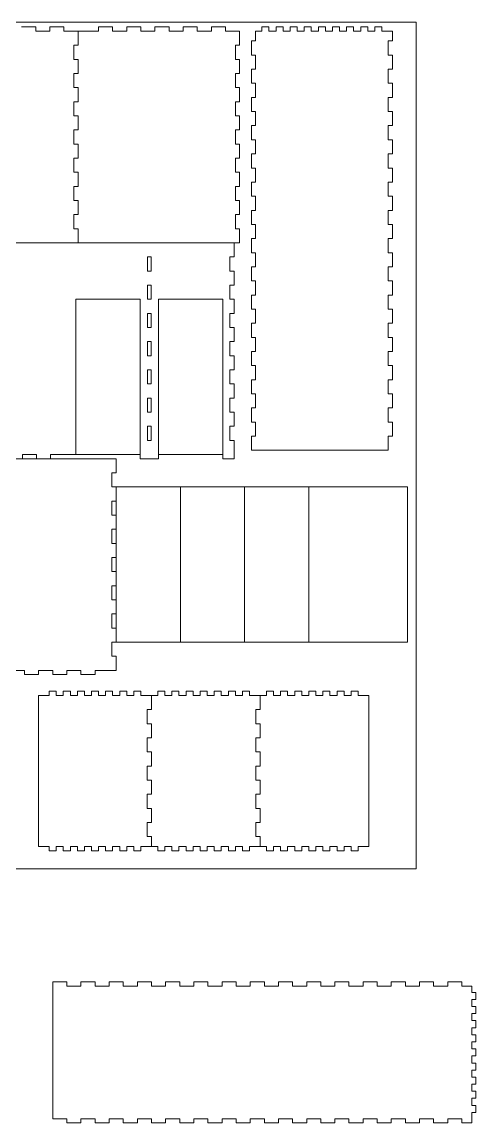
# Model space of a CAD drawing. Header units: millimetres. Extents: x -17105 to -8097, y 7860 to 10394.
# Drawn here: x -16485 to -16163, y 7860 to 8640 of the extents above; entities that cross this region are included whole.
import ezdxf

# ---------------------------------------------------------------- set-up
doc = ezdxf.new("R2010")
doc.units = ezdxf.units.MM
doc.layers.add('A-DETL-THIN', color=151, linetype='Continuous', lineweight=9)

msp = doc.modelspace()

# ---------------------------------------------------------------- linework, layer by layer
at = {"layer": 'A-DETL-THIN'}
for p, q in [((-17105.38, 8639.97), (-16205.38, 8639.97)), ((-16474.99, 8636.53), (-16484.99, 8636.53)), ((-16474.99, 8633.53), (-16474.99, 8636.53)), ((-16464.99, 8633.53), (-16464.99, 8636.53)), ((-16454.99, 8636.53), (-16464.99, 8636.53)), ((-16454.99, 8633.53), (-16454.99, 8636.53)), ((-16430.49, 8633.53), (-16430.49, 8636.53)), ((-16420.49, 8636.53), (-16430.49, 8636.53)), ((-16420.49, 8633.53), (-16420.49, 8636.53)), ((-16410.49, 8633.53), (-16410.49, 8636.53)), ((-16400.49, 8636.53), (-16410.49, 8636.53)), ((-16400.49, 8633.53), (-16400.49, 8636.53)), ((-16390.49, 8633.53), (-16390.49, 8636.53)), ((-16380.49, 8636.53), (-16390.49, 8636.53)), ((-16380.49, 8633.53), (-16380.49, 8636.53)), ((-16370.49, 8633.53), (-16370.49, 8636.53)), ((-16360.49, 8636.53), (-16370.49, 8636.53)), ((-16360.49, 8633.53), (-16360.49, 8636.53)), ((-16350.49, 8633.53), (-16350.49, 8636.53)), ((-16340.49, 8636.53), (-16350.49, 8636.53)), ((-16340.49, 8633.53), (-16340.49, 8636.53)), ((-16314.7, 8633.53), (-16314.7, 8636.53)), ((-16314.7, 8636.53), (-16309.7, 8636.53)), ((-16309.7, 8636.53), (-16309.7, 8633.53)), ((-16304.7, 8633.53), (-16304.7, 8636.53)), ((-16304.7, 8636.53), (-16299.7, 8636.53)), ((-16299.7, 8636.53), (-16299.7, 8633.53)), ((-16294.7, 8633.53), (-16294.7, 8636.53)), ((-16294.7, 8636.53), (-16289.7, 8636.53)), ((-16289.7, 8636.53), (-16289.7, 8633.53)), ((-16284.7, 8633.53), (-16284.7, 8636.53)), ((-16284.7, 8636.53), (-16279.7, 8636.53)), ((-16279.7, 8636.53), (-16279.7, 8633.53)), ((-16274.7, 8633.53), (-16274.7, 8636.53)), ((-16274.7, 8636.53), (-16269.7, 8636.53)), ((-16269.7, 8636.53), (-16269.7, 8633.53)), ((-16264.7, 8633.53), (-16264.7, 8636.53)), ((-16264.7, 8636.53), (-16259.7, 8636.53)), ((-16259.7, 8636.53), (-16259.7, 8633.53)), ((-16254.7, 8633.53), (-16254.7, 8636.53)), ((-16254.7, 8636.53), (-16249.7, 8636.53)), ((-16249.7, 8636.53), (-16249.7, 8633.53)), ((-16244.7, 8633.53), (-16244.7, 8636.53)), ((-16244.7, 8636.53), (-16239.7, 8636.53)), ((-16239.7, 8636.53), (-16239.7, 8633.53)), ((-16234.7, 8633.53), (-16234.7, 8636.53)), ((-16234.7, 8636.53), (-16229.7, 8636.53)), ((-16229.7, 8636.53), (-16229.7, 8633.53)), ((-16205.38, 8639.97), (-16205.38, 8039.97)), ((-16474.99, 8633.53), (-16464.99, 8633.53)), ((-16444.99, 8633.53), (-16454.99, 8633.53)), ((-16454.99, 8633.53), (-16444.99, 8633.53)), ((-16444.99, 8633.53), (-16444.99, 8623.53)), ((-16444.99, 8633.53), (-16444.99, 8623.53)), ((-16444.99, 8633.53), (-16430.49, 8633.53)), ((-16420.49, 8633.53), (-16410.49, 8633.53)), ((-16400.49, 8633.53), (-16390.49, 8633.53)), ((-16380.49, 8633.53), (-16370.49, 8633.53)), ((-16360.49, 8633.53), (-16350.49, 8633.53)), ((-16330.49, 8633.53), (-16340.49, 8633.53)), ((-16340.49, 8633.53), (-16330.49, 8633.53)), ((-16330.49, 8633.53), (-16330.49, 8623.53)), ((-16319.2, 8633.53), (-16319.2, 8626.53)), ((-16314.7, 8633.53), (-16319.2, 8633.53)), ((-16309.7, 8633.53), (-16304.7, 8633.53)), ((-16299.7, 8633.53), (-16294.7, 8633.53)), ((-16289.7, 8633.53), (-16284.7, 8633.53)), ((-16279.7, 8633.53), (-16274.7, 8633.53)), ((-16269.7, 8633.53), (-16264.7, 8633.53)), ((-16259.7, 8633.53), (-16254.7, 8633.53)), ((-16249.7, 8633.53), (-16244.7, 8633.53)), ((-16239.7, 8633.53), (-16234.7, 8633.53)), ((-16229.7, 8633.53), (-16222.2, 8633.53)), ((-16222.2, 8633.53), (-16222.2, 8626.53)), ((-16444.99, 8623.53), (-16447.99, 8623.53)), ((-16444.99, 8623.53), (-16447.99, 8623.53)), ((-16447.99, 8613.53), (-16447.99, 8623.53)), ((-16447.99, 8613.53), (-16447.99, 8623.53)), ((-16330.49, 8623.53), (-16333.49, 8623.53)), ((-16333.49, 8613.53), (-16333.49, 8623.53)), ((-16322.2, 8626.53), (-16319.2, 8626.53)), ((-16322.2, 8616.53), (-16322.2, 8626.53)), ((-16225.2, 8626.53), (-16222.2, 8626.53)), ((-16225.2, 8616.53), (-16225.2, 8626.53)), ((-16444.99, 8613.53), (-16447.99, 8613.53)), ((-16444.99, 8613.53), (-16447.99, 8613.53)), ((-16444.99, 8613.53), (-16444.99, 8603.53)), ((-16444.99, 8613.53), (-16444.99, 8603.53)), ((-16330.49, 8613.53), (-16333.49, 8613.53)), ((-16330.49, 8613.53), (-16330.49, 8603.53)), ((-16322.2, 8616.53), (-16319.2, 8616.53)), ((-16319.2, 8616.53), (-16319.2, 8606.53)), ((-16225.2, 8616.53), (-16222.2, 8616.53)), ((-16222.2, 8616.53), (-16222.2, 8606.53)), ((-16322.2, 8606.53), (-16319.2, 8606.53)), ((-16322.2, 8596.53), (-16322.2, 8606.53)), ((-16225.2, 8606.53), (-16222.2, 8606.53)), ((-16225.2, 8596.53), (-16225.2, 8606.53)), ((-16444.99, 8603.53), (-16447.99, 8603.53)), ((-16444.99, 8603.53), (-16447.99, 8603.53)), ((-16447.99, 8593.53), (-16447.99, 8603.53)), ((-16447.99, 8593.53), (-16447.99, 8603.53)), ((-16330.49, 8603.53), (-16333.49, 8603.53)), ((-16333.49, 8593.53), (-16333.49, 8603.53)), ((-16444.99, 8593.53), (-16447.99, 8593.53)), ((-16444.99, 8593.53), (-16447.99, 8593.53)), ((-16444.99, 8593.53), (-16444.99, 8583.53)), ((-16444.99, 8593.53), (-16444.99, 8583.53)), ((-16330.49, 8593.53), (-16333.49, 8593.53)), ((-16330.49, 8593.53), (-16330.49, 8583.53)), ((-16322.2, 8596.53), (-16319.2, 8596.53)), ((-16319.2, 8596.53), (-16319.2, 8586.53)), ((-16225.2, 8596.53), (-16222.2, 8596.53)), ((-16222.2, 8596.53), (-16222.2, 8586.53)), ((-16444.99, 8583.53), (-16447.99, 8583.53)), ((-16444.99, 8583.53), (-16447.99, 8583.53)), ((-16447.99, 8573.53), (-16447.99, 8583.53)), ((-16447.99, 8573.53), (-16447.99, 8583.53)), ((-16330.49, 8583.53), (-16333.49, 8583.53)), ((-16333.49, 8573.53), (-16333.49, 8583.53)), ((-16322.2, 8586.53), (-16319.2, 8586.53)), ((-16322.2, 8576.53), (-16322.2, 8586.53)), ((-16225.2, 8586.53), (-16222.2, 8586.53)), ((-16225.2, 8576.53), (-16225.2, 8586.53)), ((-16444.99, 8573.53), (-16447.99, 8573.53)), ((-16444.99, 8573.53), (-16447.99, 8573.53)), ((-16444.99, 8573.53), (-16444.99, 8563.53)), ((-16444.99, 8573.53), (-16444.99, 8563.53)), ((-16330.49, 8573.53), (-16333.49, 8573.53)), ((-16330.49, 8573.53), (-16330.49, 8563.53)), ((-16322.2, 8576.53), (-16319.2, 8576.53)), ((-16319.2, 8576.53), (-16319.2, 8566.53)), ((-16225.2, 8576.53), (-16222.2, 8576.53)), ((-16222.2, 8576.53), (-16222.2, 8566.53)), ((-16322.2, 8566.53), (-16319.2, 8566.53)), ((-16322.2, 8556.53), (-16322.2, 8566.53)), ((-16225.2, 8566.53), (-16222.2, 8566.53)), ((-16225.2, 8556.53), (-16225.2, 8566.53)), ((-16444.99, 8563.53), (-16447.99, 8563.53)), ((-16444.99, 8563.53), (-16447.99, 8563.53)), ((-16447.99, 8553.53), (-16447.99, 8563.53)), ((-16447.99, 8553.53), (-16447.99, 8563.53)), ((-16330.49, 8563.53), (-16333.49, 8563.53)), ((-16333.49, 8553.53), (-16333.49, 8563.53)), ((-16444.99, 8553.53), (-16447.99, 8553.53)), ((-16444.99, 8553.53), (-16447.99, 8553.53)), ((-16444.99, 8553.53), (-16444.99, 8543.53)), ((-16444.99, 8553.53), (-16444.99, 8543.53)), ((-16330.49, 8553.53), (-16333.49, 8553.53)), ((-16330.49, 8553.53), (-16330.49, 8543.53)), ((-16322.2, 8556.53), (-16319.2, 8556.53)), ((-16319.2, 8556.53), (-16319.2, 8546.53)), ((-16225.2, 8556.53), (-16222.2, 8556.53)), ((-16222.2, 8556.53), (-16222.2, 8546.53)), ((-16444.99, 8543.53), (-16447.99, 8543.53)), ((-16444.99, 8543.53), (-16447.99, 8543.53)), ((-16447.99, 8533.53), (-16447.99, 8543.53)), ((-16447.99, 8533.53), (-16447.99, 8543.53)), ((-16330.49, 8543.53), (-16333.49, 8543.53)), ((-16333.49, 8533.53), (-16333.49, 8543.53)), ((-16322.2, 8546.53), (-16319.2, 8546.53)), ((-16322.2, 8546.53), (-16322.2, 8536.53)), ((-16225.2, 8546.53), (-16222.2, 8546.53)), ((-16225.2, 8546.53), (-16225.2, 8536.53)), ((-16322.2, 8536.53), (-16319.2, 8536.53)), ((-16319.2, 8536.53), (-16319.2, 8526.53)), ((-16225.2, 8536.53), (-16222.2, 8536.53)), ((-16222.2, 8536.53), (-16222.2, 8526.53)), ((-16444.99, 8533.53), (-16447.99, 8533.53)), ((-16444.99, 8533.53), (-16447.99, 8533.53)), ((-16444.99, 8533.53), (-16444.99, 8523.53)), ((-16444.99, 8533.53), (-16444.99, 8523.53)), ((-16330.49, 8533.53), (-16333.49, 8533.53)), ((-16330.49, 8533.53), (-16330.49, 8523.53)), ((-16322.2, 8526.53), (-16319.2, 8526.53)), ((-16322.2, 8516.53), (-16322.2, 8526.53)), ((-16225.2, 8526.53), (-16222.2, 8526.53)), ((-16225.2, 8516.53), (-16225.2, 8526.53)), ((-16444.99, 8523.53), (-16447.99, 8523.53)), ((-16444.99, 8523.53), (-16447.99, 8523.53)), ((-16447.99, 8513.53), (-16447.99, 8523.53)), ((-16447.99, 8513.53), (-16447.99, 8523.53)), ((-16330.49, 8523.53), (-16333.49, 8523.53)), ((-16333.49, 8513.53), (-16333.49, 8523.53)), ((-16444.99, 8513.53), (-16447.99, 8513.53)), ((-16444.99, 8513.53), (-16447.99, 8513.53)), ((-16444.99, 8513.53), (-16444.99, 8503.53)), ((-16444.99, 8513.53), (-16444.99, 8503.53)), ((-16330.49, 8513.53), (-16333.49, 8513.53)), ((-16330.49, 8513.53), (-16330.49, 8503.53)), ((-16322.2, 8516.53), (-16319.2, 8516.53)), ((-16319.2, 8516.53), (-16319.2, 8506.53)), ((-16225.2, 8516.53), (-16222.2, 8516.53)), ((-16222.2, 8516.53), (-16222.2, 8506.53)), ((-16444.99, 8503.53), (-16447.99, 8503.53)), ((-16444.99, 8503.53), (-16447.99, 8503.53)), ((-16447.99, 8493.53), (-16447.99, 8503.53)), ((-16447.99, 8493.53), (-16447.99, 8503.53)), ((-16330.49, 8503.53), (-16333.49, 8503.53)), ((-16333.49, 8493.53), (-16333.49, 8503.53)), ((-16322.2, 8506.53), (-16319.2, 8506.53)), ((-16322.2, 8496.53), (-16322.2, 8506.53)), ((-16225.2, 8506.53), (-16222.2, 8506.53)), ((-16225.2, 8496.53), (-16225.2, 8506.53)), ((-16322.2, 8496.53), (-16319.2, 8496.53)), ((-16319.2, 8496.53), (-16319.2, 8486.53)), ((-16225.2, 8496.53), (-16222.2, 8496.53)), ((-16222.2, 8496.53), (-16222.2, 8486.53)), ((-16444.99, 8493.53), (-16447.99, 8493.53)), ((-16444.99, 8493.53), (-16447.99, 8493.53)), ((-16444.99, 8483.53), (-16444.99, 8493.53)), ((-16444.99, 8483.53), (-16444.99, 8493.53)), ((-16444.99, 8493.53), (-16444.99, 8483.53)), ((-16444.99, 8493.53), (-16444.99, 8483.53)), ((-16330.49, 8493.53), (-16333.49, 8493.53)), ((-16330.49, 8483.53), (-16330.49, 8493.53)), ((-16330.49, 8493.53), (-16330.49, 8483.53)), ((-16624.99, 8483.53), (-16444.99, 8483.53)), ((-16334.49, 8483.53), (-16584.49, 8483.53)), ((-16444.99, 8483.53), (-16330.49, 8483.53)), ((-16334.49, 8483.53), (-16334.49, 8473.53)), ((-16334.49, 8473.53), (-16334.49, 8483.53)), ((-16322.2, 8486.53), (-16319.2, 8486.53)), ((-16322.2, 8476.53), (-16322.2, 8486.53)), ((-16225.2, 8486.53), (-16222.2, 8486.53)), ((-16225.2, 8476.53), (-16225.2, 8486.53)), ((-16395.89, 8473.53), (-16393.09, 8473.53)), ((-16395.89, 8473.53), (-16395.89, 8463.53)), ((-16393.09, 8473.53), (-16393.09, 8463.53)), ((-16334.49, 8473.53), (-16337.49, 8473.53)), ((-16337.49, 8473.53), (-16337.49, 8463.53)), ((-16322.2, 8476.53), (-16319.2, 8476.53)), ((-16319.2, 8476.53), (-16319.2, 8466.53)), ((-16225.2, 8476.53), (-16222.2, 8476.53)), ((-16222.2, 8476.53), (-16222.2, 8466.53)), ((-16322.2, 8466.53), (-16319.2, 8466.53)), ((-16322.2, 8466.53), (-16322.2, 8456.53)), ((-16225.2, 8466.53), (-16222.2, 8466.53)), ((-16225.2, 8466.53), (-16225.2, 8456.53)), ((-16395.89, 8463.53), (-16393.09, 8463.53)), ((-16334.49, 8463.53), (-16337.49, 8463.53)), ((-16334.49, 8453.53), (-16334.49, 8463.53)), ((-16322.2, 8456.53), (-16319.2, 8456.53)), ((-16319.2, 8456.53), (-16319.2, 8446.53)), ((-16225.2, 8456.53), (-16222.2, 8456.53)), ((-16222.2, 8456.53), (-16222.2, 8446.53)), ((-16395.89, 8453.53), (-16393.09, 8453.53)), ((-16395.89, 8453.53), (-16395.89, 8443.53)), ((-16393.09, 8453.53), (-16393.09, 8443.53)), ((-16334.49, 8453.53), (-16337.49, 8453.53)), ((-16337.49, 8453.53), (-16337.49, 8443.53)), ((-16446.49, 8443.53), (-16446.49, 8333.53)), ((-16446.49, 8443.53), (-16400.99, 8443.53)), ((-16400.99, 8443.53), (-16400.99, 8330.53)), ((-16395.89, 8443.53), (-16393.09, 8443.53)), ((-16387.99, 8443.53), (-16387.99, 8330.53)), ((-16342.49, 8443.53), (-16387.99, 8443.53)), ((-16342.49, 8443.53), (-16342.49, 8330.53)), ((-16334.49, 8443.53), (-16337.49, 8443.53)), ((-16334.49, 8433.53), (-16334.49, 8443.53)), ((-16322.2, 8446.53), (-16319.2, 8446.53)), ((-16322.2, 8436.53), (-16322.2, 8446.53)), ((-16225.2, 8446.53), (-16222.2, 8446.53)), ((-16225.2, 8436.53), (-16225.2, 8446.53)), ((-16395.89, 8433.53), (-16393.09, 8433.53)), ((-16395.89, 8433.53), (-16395.89, 8423.53)), ((-16393.09, 8433.53), (-16393.09, 8423.53)), ((-16334.49, 8433.53), (-16337.49, 8433.53)), ((-16337.49, 8433.53), (-16337.49, 8423.53)), ((-16322.2, 8436.53), (-16319.2, 8436.53)), ((-16319.2, 8436.53), (-16319.2, 8426.53)), ((-16225.2, 8436.53), (-16222.2, 8436.53)), ((-16222.2, 8436.53), (-16222.2, 8426.53)), ((-16322.2, 8426.53), (-16319.2, 8426.53)), ((-16322.2, 8416.53), (-16322.2, 8426.53)), ((-16225.2, 8426.53), (-16222.2, 8426.53)), ((-16225.2, 8416.53), (-16225.2, 8426.53)), ((-16395.89, 8423.53), (-16393.09, 8423.53)), ((-16334.49, 8423.53), (-16337.49, 8423.53)), ((-16334.49, 8413.53), (-16334.49, 8423.53)), ((-16395.89, 8413.53), (-16393.09, 8413.53)), ((-16395.89, 8413.53), (-16395.89, 8403.53)), ((-16393.09, 8413.53), (-16393.09, 8403.53)), ((-16334.49, 8413.53), (-16337.49, 8413.53)), ((-16337.49, 8413.53), (-16337.49, 8403.53)), ((-16322.2, 8416.53), (-16319.2, 8416.53)), ((-16319.2, 8416.53), (-16319.2, 8406.53)), ((-16225.2, 8416.53), (-16222.2, 8416.53)), ((-16222.2, 8416.53), (-16222.2, 8406.53)), ((-16395.89, 8403.53), (-16393.09, 8403.53)), ((-16334.49, 8403.53), (-16337.49, 8403.53)), ((-16334.49, 8393.53), (-16334.49, 8403.53)), ((-16322.2, 8406.53), (-16319.2, 8406.53)), ((-16322.2, 8396.53), (-16322.2, 8406.53)), ((-16225.2, 8406.53), (-16222.2, 8406.53)), ((-16225.2, 8396.53), (-16225.2, 8406.53)), ((-16322.2, 8396.53), (-16319.2, 8396.53)), ((-16319.2, 8396.53), (-16319.2, 8386.53)), ((-16225.2, 8396.53), (-16222.2, 8396.53)), ((-16222.2, 8396.53), (-16222.2, 8386.53)), ((-16395.89, 8393.53), (-16393.09, 8393.53)), ((-16395.89, 8393.53), (-16395.89, 8383.53)), ((-16393.09, 8393.53), (-16393.09, 8383.53)), ((-16334.49, 8393.53), (-16337.49, 8393.53)), ((-16337.49, 8393.53), (-16337.49, 8383.53)), ((-16322.2, 8386.53), (-16319.2, 8386.53)), ((-16322.2, 8386.53), (-16322.2, 8376.53)), ((-16225.2, 8386.53), (-16222.2, 8386.53)), ((-16225.2, 8386.53), (-16225.2, 8376.53)), ((-16395.89, 8383.53), (-16393.09, 8383.53)), ((-16334.49, 8383.53), (-16337.49, 8383.53)), ((-16334.49, 8373.53), (-16334.49, 8383.53)), ((-16395.89, 8373.53), (-16393.09, 8373.53)), ((-16395.89, 8373.53), (-16395.89, 8363.53)), ((-16393.09, 8373.53), (-16393.09, 8363.53)), ((-16334.49, 8373.53), (-16337.49, 8373.53)), ((-16337.49, 8373.53), (-16337.49, 8363.53)), ((-16322.2, 8376.53), (-16319.2, 8376.53)), ((-16319.2, 8376.53), (-16319.2, 8366.53)), ((-16225.2, 8376.53), (-16222.2, 8376.53)), ((-16222.2, 8376.53), (-16222.2, 8366.53)), ((-16395.89, 8363.53), (-16393.09, 8363.53)), ((-16334.49, 8363.53), (-16337.49, 8363.53)), ((-16334.49, 8353.53), (-16334.49, 8363.53)), ((-16322.2, 8366.53), (-16319.2, 8366.53)), ((-16322.2, 8356.53), (-16322.2, 8366.53)), ((-16225.2, 8366.53), (-16222.2, 8366.53)), ((-16225.2, 8356.53), (-16225.2, 8366.53)), ((-16322.2, 8356.53), (-16319.2, 8356.53)), ((-16319.2, 8356.53), (-16319.2, 8346.53)), ((-16225.2, 8356.53), (-16222.2, 8356.53)), ((-16222.2, 8356.53), (-16222.2, 8346.53)), ((-16395.89, 8353.53), (-16393.09, 8353.53)), ((-16395.89, 8353.53), (-16395.89, 8343.53)), ((-16393.09, 8353.53), (-16393.09, 8343.53)), ((-16334.49, 8353.53), (-16337.49, 8353.53)), ((-16337.49, 8353.53), (-16337.49, 8343.53)), ((-16395.89, 8343.53), (-16393.09, 8343.53)), ((-16334.49, 8343.53), (-16337.49, 8343.53)), ((-16334.49, 8330.53), (-16334.49, 8343.53)), ((-16322.2, 8346.53), (-16319.2, 8346.53)), ((-16322.2, 8336.53), (-16322.2, 8346.53)), ((-16225.2, 8346.53), (-16222.2, 8346.53)), ((-16225.2, 8336.53), (-16225.2, 8346.53)), ((-16484.49, 8333.53), (-16484.49, 8330.53)), ((-16474.49, 8333.53), (-16484.49, 8333.53)), ((-16474.49, 8333.53), (-16474.49, 8330.53)), ((-16464.49, 8333.53), (-16464.49, 8330.53)), ((-16464.49, 8333.53), (-16446.49, 8333.53)), ((-16446.49, 8333.53), (-16400.99, 8333.53)), ((-16387.99, 8333.53), (-16342.49, 8333.53)), ((-16322.2, 8336.53), (-16225.2, 8336.53)), ((-16417.99, 8330.53), (-16679.49, 8330.53)), ((-16494.49, 8330.53), (-16484.49, 8330.53)), ((-16474.49, 8330.53), (-16464.49, 8330.53)), ((-16417.99, 8330.53), (-16417.99, 8320.53)), ((-16417.99, 8320.53), (-16417.99, 8330.53)), ((-16387.99, 8330.53), (-16400.99, 8330.53)), ((-16342.49, 8330.53), (-16334.49, 8330.53)), ((-16417.99, 8320.53), (-16420.99, 8320.53)), ((-16420.99, 8320.53), (-16420.99, 8310.53)), ((-16417.99, 8310.53), (-16420.99, 8310.53)), ((-16417.99, 8310.53), (-16417.99, 8200.53)), ((-16417.99, 8310.53), (-16372.49, 8310.53)), ((-16417.99, 8300.53), (-16417.99, 8310.53)), ((-16372.49, 8310.53), (-16372.49, 8200.53)), ((-16372.49, 8310.53), (-16372.49, 8200.53)), ((-16372.49, 8310.53), (-16326.99, 8310.53)), ((-16326.99, 8310.53), (-16326.99, 8200.53)), ((-16326.99, 8310.53), (-16326.99, 8200.53)), ((-16326.99, 8310.53), (-16281.49, 8310.53)), ((-16281.49, 8310.53), (-16281.49, 8200.53)), ((-16281.49, 8310.53), (-16211.49, 8310.53)), ((-16281.49, 8310.53), (-16281.49, 8200.53)), ((-16211.49, 8310.53), (-16211.49, 8200.53)), ((-16417.99, 8300.53), (-16420.99, 8300.53)), ((-16420.99, 8300.53), (-16420.99, 8290.53)), ((-16417.99, 8290.53), (-16420.99, 8290.53)), ((-16417.99, 8280.53), (-16417.99, 8290.53)), ((-16417.99, 8280.53), (-16420.99, 8280.53)), ((-16420.99, 8280.53), (-16420.99, 8270.53)), ((-16417.99, 8270.53), (-16420.99, 8270.53)), ((-16417.99, 8260.53), (-16417.99, 8270.53)), ((-16417.99, 8260.53), (-16420.99, 8260.53)), ((-16420.99, 8260.53), (-16420.99, 8250.53)), ((-16417.99, 8250.53), (-16420.99, 8250.53)), ((-16417.99, 8240.53), (-16417.99, 8250.53)), ((-16417.99, 8240.53), (-16420.99, 8240.53)), ((-16420.99, 8240.53), (-16420.99, 8230.53)), ((-16417.99, 8230.53), (-16420.99, 8230.53)), ((-16417.99, 8220.53), (-16417.99, 8230.53)), ((-16417.99, 8220.53), (-16420.99, 8220.53)), ((-16420.99, 8220.53), (-16420.99, 8210.53)), ((-16417.99, 8210.53), (-16420.99, 8210.53)), ((-16417.99, 8200.53), (-16417.99, 8210.53)), ((-16417.99, 8200.53), (-16420.99, 8200.53)), ((-16420.99, 8200.53), (-16420.99, 8190.53)), ((-16417.99, 8200.53), (-16372.49, 8200.53)), ((-16372.49, 8200.53), (-16326.99, 8200.53)), ((-16326.99, 8200.53), (-16281.49, 8200.53)), ((-16281.49, 8200.53), (-16211.49, 8200.53)), ((-16417.99, 8190.53), (-16420.99, 8190.53)), ((-16417.99, 8180.53), (-16417.99, 8190.53)), ((-16492.99, 8180.53), (-16482.99, 8180.53)), ((-16482.99, 8180.53), (-16482.99, 8177.53)), ((-16472.99, 8177.53), (-16482.99, 8177.53)), ((-16472.99, 8180.53), (-16472.99, 8177.53)), ((-16472.99, 8180.53), (-16462.99, 8180.53)), ((-16462.99, 8180.53), (-16462.99, 8177.53)), ((-16452.99, 8177.53), (-16462.99, 8177.53)), ((-16452.99, 8180.53), (-16452.99, 8177.53)), ((-16452.99, 8180.53), (-16442.99, 8180.53)), ((-16442.99, 8180.53), (-16442.99, 8177.53)), ((-16432.99, 8177.53), (-16442.99, 8177.53)), ((-16432.99, 8180.53), (-16432.99, 8177.53)), ((-16432.99, 8180.53), (-16417.99, 8180.53)), ((-16472.99, 8055.8), (-16472.99, 8162.8)), ((-16465.49, 8162.8), (-16472.99, 8162.8)), ((-16465.49, 8162.8), (-16465.49, 8165.8)), ((-16465.49, 8165.8), (-16460.49, 8165.8)), ((-16460.49, 8165.8), (-16460.49, 8162.8)), ((-16460.49, 8162.8), (-16455.49, 8162.8)), ((-16455.49, 8162.8), (-16455.49, 8165.8)), ((-16455.49, 8165.8), (-16450.49, 8165.8)), ((-16450.49, 8165.8), (-16450.49, 8162.8)), ((-16450.49, 8162.8), (-16445.49, 8162.8)), ((-16445.49, 8162.8), (-16445.49, 8165.8)), ((-16445.49, 8165.8), (-16440.49, 8165.8)), ((-16440.49, 8165.8), (-16440.49, 8162.8)), ((-16440.49, 8162.8), (-16435.49, 8162.8)), ((-16435.49, 8162.8), (-16435.49, 8165.8)), ((-16435.49, 8165.8), (-16430.49, 8165.8)), ((-16430.49, 8165.8), (-16430.49, 8162.8)), ((-16430.49, 8162.8), (-16425.49, 8162.8)), ((-16425.49, 8162.8), (-16425.49, 8165.8)), ((-16425.49, 8165.8), (-16420.49, 8165.8)), ((-16420.49, 8165.8), (-16420.49, 8162.8)), ((-16420.49, 8162.8), (-16415.49, 8162.8)), ((-16415.49, 8162.8), (-16415.49, 8165.8)), ((-16415.49, 8165.8), (-16410.49, 8165.8)), ((-16410.49, 8165.8), (-16410.49, 8162.8)), ((-16410.49, 8162.8), (-16405.49, 8162.8)), ((-16405.49, 8162.8), (-16405.49, 8165.8)), ((-16405.49, 8165.8), (-16400.49, 8165.8)), ((-16400.49, 8165.8), (-16400.49, 8162.8)), ((-16400.49, 8162.8), (-16392.99, 8162.8)), ((-16392.99, 8162.8), (-16392.99, 8152.8)), ((-16392.99, 8162.8), (-16392.99, 8152.8)), ((-16388.49, 8162.8), (-16392.99, 8162.8)), ((-16388.49, 8162.8), (-16388.49, 8165.8)), ((-16388.49, 8165.8), (-16383.49, 8165.8)), ((-16383.49, 8165.8), (-16383.49, 8162.8)), ((-16383.49, 8162.8), (-16378.49, 8162.8)), ((-16378.49, 8162.8), (-16378.49, 8165.8)), ((-16378.49, 8165.8), (-16373.49, 8165.8)), ((-16373.49, 8165.8), (-16373.49, 8162.8)), ((-16373.49, 8162.8), (-16368.49, 8162.8)), ((-16368.49, 8162.8), (-16368.49, 8165.8)), ((-16368.49, 8165.8), (-16363.49, 8165.8)), ((-16363.49, 8165.8), (-16363.49, 8162.8)), ((-16363.49, 8162.8), (-16358.49, 8162.8)), ((-16358.49, 8162.8), (-16358.49, 8165.8)), ((-16358.49, 8165.8), (-16353.49, 8165.8)), ((-16353.49, 8165.8), (-16353.49, 8162.8)), ((-16353.49, 8162.8), (-16348.49, 8162.8)), ((-16348.49, 8162.8), (-16348.49, 8165.8)), ((-16348.49, 8165.8), (-16343.49, 8165.8)), ((-16343.49, 8165.8), (-16343.49, 8162.8)), ((-16343.49, 8162.8), (-16338.49, 8162.8)), ((-16338.49, 8162.8), (-16338.49, 8165.8)), ((-16338.49, 8165.8), (-16333.49, 8165.8)), ((-16333.49, 8165.8), (-16333.49, 8162.8)), ((-16333.49, 8162.8), (-16328.49, 8162.8)), ((-16328.49, 8162.8), (-16328.49, 8165.8)), ((-16328.49, 8165.8), (-16323.49, 8165.8)), ((-16323.49, 8165.8), (-16323.49, 8162.8)), ((-16323.49, 8162.8), (-16315.99, 8162.8)), ((-16315.99, 8162.8), (-16315.99, 8152.8)), ((-16315.99, 8162.8), (-16315.99, 8152.8)), ((-16311.49, 8162.8), (-16315.99, 8162.8)), ((-16311.49, 8162.8), (-16311.49, 8165.8)), ((-16311.49, 8165.8), (-16306.49, 8165.8)), ((-16306.49, 8165.8), (-16306.49, 8162.8)), ((-16306.49, 8162.8), (-16301.49, 8162.8)), ((-16301.49, 8162.8), (-16301.49, 8165.8)), ((-16301.49, 8165.8), (-16296.49, 8165.8)), ((-16296.49, 8165.8), (-16296.49, 8162.8)), ((-16296.49, 8162.8), (-16291.49, 8162.8)), ((-16291.49, 8162.8), (-16291.49, 8165.8)), ((-16291.49, 8165.8), (-16286.49, 8165.8)), ((-16286.49, 8165.8), (-16286.49, 8162.8)), ((-16286.49, 8162.8), (-16281.49, 8162.8)), ((-16281.49, 8162.8), (-16281.49, 8165.8)), ((-16281.49, 8165.8), (-16276.49, 8165.8)), ((-16276.49, 8165.8), (-16276.49, 8162.8)), ((-16276.49, 8162.8), (-16271.49, 8162.8)), ((-16271.49, 8162.8), (-16271.49, 8165.8)), ((-16271.49, 8165.8), (-16266.49, 8165.8)), ((-16266.49, 8165.8), (-16266.49, 8162.8)), ((-16266.49, 8162.8), (-16261.49, 8162.8)), ((-16261.49, 8162.8), (-16261.49, 8165.8)), ((-16261.49, 8165.8), (-16256.49, 8165.8)), ((-16256.49, 8165.8), (-16256.49, 8162.8)), ((-16256.49, 8162.8), (-16251.49, 8162.8)), ((-16251.49, 8162.8), (-16251.49, 8165.8)), ((-16251.49, 8165.8), (-16246.49, 8165.8)), ((-16246.49, 8165.8), (-16246.49, 8162.8)), ((-16246.49, 8162.8), (-16238.99, 8162.8)), ((-16238.99, 8162.8), (-16238.99, 8055.8)), ((-16395.99, 8152.8), (-16392.99, 8152.8)), ((-16395.99, 8152.8), (-16392.99, 8152.8)), ((-16395.99, 8142.8), (-16395.99, 8152.8)), ((-16395.99, 8142.8), (-16395.99, 8152.8)), ((-16318.99, 8152.8), (-16315.99, 8152.8)), ((-16318.99, 8152.8), (-16315.99, 8152.8)), ((-16318.99, 8142.8), (-16318.99, 8152.8)), ((-16318.99, 8142.8), (-16318.99, 8152.8)), ((-16395.99, 8142.8), (-16392.99, 8142.8)), ((-16395.99, 8142.8), (-16392.99, 8142.8)), ((-16392.99, 8142.8), (-16392.99, 8132.8)), ((-16392.99, 8142.8), (-16392.99, 8132.8)), ((-16318.99, 8142.8), (-16315.99, 8142.8)), ((-16318.99, 8142.8), (-16315.99, 8142.8)), ((-16315.99, 8142.8), (-16315.99, 8132.8)), ((-16315.99, 8142.8), (-16315.99, 8132.8)), ((-16395.99, 8132.8), (-16392.99, 8132.8)), ((-16395.99, 8132.8), (-16392.99, 8132.8)), ((-16395.99, 8122.8), (-16395.99, 8132.8)), ((-16395.99, 8122.8), (-16395.99, 8132.8)), ((-16318.99, 8132.8), (-16315.99, 8132.8)), ((-16318.99, 8132.8), (-16315.99, 8132.8)), ((-16318.99, 8122.8), (-16318.99, 8132.8)), ((-16318.99, 8122.8), (-16318.99, 8132.8)), ((-16395.99, 8122.8), (-16392.99, 8122.8)), ((-16395.99, 8122.8), (-16392.99, 8122.8)), ((-16392.99, 8122.8), (-16392.99, 8112.8)), ((-16392.99, 8122.8), (-16392.99, 8112.8)), ((-16318.99, 8122.8), (-16315.99, 8122.8)), ((-16318.99, 8122.8), (-16315.99, 8122.8)), ((-16315.99, 8122.8), (-16315.99, 8112.8)), ((-16315.99, 8122.8), (-16315.99, 8112.8)), ((-16395.99, 8112.8), (-16392.99, 8112.8)), ((-16395.99, 8112.8), (-16392.99, 8112.8)), ((-16395.99, 8102.8), (-16395.99, 8112.8)), ((-16395.99, 8102.8), (-16395.99, 8112.8)), ((-16318.99, 8112.8), (-16315.99, 8112.8)), ((-16318.99, 8112.8), (-16315.99, 8112.8)), ((-16318.99, 8102.8), (-16318.99, 8112.8)), ((-16318.99, 8102.8), (-16318.99, 8112.8)), ((-16395.99, 8102.8), (-16392.99, 8102.8)), ((-16395.99, 8102.8), (-16392.99, 8102.8)), ((-16392.99, 8102.8), (-16392.99, 8092.8)), ((-16392.99, 8102.8), (-16392.99, 8092.8)), ((-16318.99, 8102.8), (-16315.99, 8102.8)), ((-16318.99, 8102.8), (-16315.99, 8102.8)), ((-16315.99, 8102.8), (-16315.99, 8092.8)), ((-16315.99, 8102.8), (-16315.99, 8092.8)), ((-16395.99, 8092.8), (-16392.99, 8092.8)), ((-16395.99, 8092.8), (-16392.99, 8092.8)), ((-16395.99, 8082.8), (-16395.99, 8092.8)), ((-16395.99, 8082.8), (-16395.99, 8092.8)), ((-16318.99, 8092.8), (-16315.99, 8092.8)), ((-16318.99, 8092.8), (-16315.99, 8092.8)), ((-16318.99, 8082.8), (-16318.99, 8092.8)), ((-16318.99, 8082.8), (-16318.99, 8092.8)), ((-16395.99, 8082.8), (-16392.99, 8082.8)), ((-16395.99, 8082.8), (-16392.99, 8082.8)), ((-16392.99, 8082.8), (-16392.99, 8072.8)), ((-16392.99, 8082.8), (-16392.99, 8072.8)), ((-16318.99, 8082.8), (-16315.99, 8082.8)), ((-16318.99, 8082.8), (-16315.99, 8082.8)), ((-16315.99, 8082.8), (-16315.99, 8072.8)), ((-16315.99, 8082.8), (-16315.99, 8072.8)), ((-16395.99, 8072.8), (-16392.99, 8072.8)), ((-16395.99, 8072.8), (-16392.99, 8072.8)), ((-16395.99, 8072.8), (-16395.99, 8062.8)), ((-16395.99, 8072.8), (-16395.99, 8062.8)), ((-16318.99, 8072.8), (-16315.99, 8072.8)), ((-16318.99, 8072.8), (-16315.99, 8072.8)), ((-16318.99, 8072.8), (-16318.99, 8062.8)), ((-16318.99, 8072.8), (-16318.99, 8062.8)), ((-16395.99, 8062.8), (-16392.99, 8062.8)), ((-16395.99, 8062.8), (-16392.99, 8062.8)), ((-16392.99, 8062.8), (-16392.99, 8055.8)), ((-16392.99, 8062.8), (-16392.99, 8055.8)), ((-16318.99, 8062.8), (-16315.99, 8062.8)), ((-16318.99, 8062.8), (-16315.99, 8062.8)), ((-16315.99, 8062.8), (-16315.99, 8055.8)), ((-16315.99, 8062.8), (-16315.99, 8055.8)), ((-16465.49, 8055.8), (-16472.99, 8055.8)), ((-16465.49, 8055.8), (-16465.49, 8052.8)), ((-16465.49, 8052.8), (-16460.49, 8052.8)), ((-16460.49, 8052.8), (-16460.49, 8055.8)), ((-16460.49, 8055.8), (-16455.49, 8055.8)), ((-16455.49, 8055.8), (-16455.49, 8052.8)), ((-16455.49, 8052.8), (-16450.49, 8052.8)), ((-16450.49, 8052.8), (-16450.49, 8055.8)), ((-16450.49, 8055.8), (-16445.49, 8055.8)), ((-16445.49, 8055.8), (-16445.49, 8052.8)), ((-16445.49, 8052.8), (-16440.49, 8052.8)), ((-16440.49, 8052.8), (-16440.49, 8055.8)), ((-16440.49, 8055.8), (-16435.49, 8055.8)), ((-16435.49, 8055.8), (-16435.49, 8052.8)), ((-16435.49, 8052.8), (-16430.49, 8052.8)), ((-16430.49, 8052.8), (-16430.49, 8055.8)), ((-16430.49, 8055.8), (-16425.49, 8055.8)), ((-16425.49, 8055.8), (-16425.49, 8052.8)), ((-16425.49, 8052.8), (-16420.49, 8052.8)), ((-16420.49, 8052.8), (-16420.49, 8055.8)), ((-16420.49, 8055.8), (-16415.49, 8055.8)), ((-16415.49, 8055.8), (-16415.49, 8052.8)), ((-16415.49, 8052.8), (-16410.49, 8052.8)), ((-16410.49, 8052.8), (-16410.49, 8055.8)), ((-16410.49, 8055.8), (-16405.49, 8055.8)), ((-16405.49, 8055.8), (-16405.49, 8052.8)), ((-16405.49, 8052.8), (-16400.49, 8052.8)), ((-16400.49, 8052.8), (-16400.49, 8055.8)), ((-16400.49, 8055.8), (-16392.99, 8055.8)), ((-16388.49, 8055.8), (-16392.99, 8055.8)), ((-16388.49, 8055.8), (-16388.49, 8052.8)), ((-16388.49, 8052.8), (-16383.49, 8052.8)), ((-16383.49, 8052.8), (-16383.49, 8055.8)), ((-16383.49, 8055.8), (-16378.49, 8055.8)), ((-16378.49, 8055.8), (-16378.49, 8052.8)), ((-16378.49, 8052.8), (-16373.49, 8052.8)), ((-16373.49, 8052.8), (-16373.49, 8055.8)), ((-16373.49, 8055.8), (-16368.49, 8055.8)), ((-16368.49, 8055.8), (-16368.49, 8052.8)), ((-16368.49, 8052.8), (-16363.49, 8052.8)), ((-16363.49, 8052.8), (-16363.49, 8055.8)), ((-16363.49, 8055.8), (-16358.49, 8055.8)), ((-16358.49, 8055.8), (-16358.49, 8052.8)), ((-16358.49, 8052.8), (-16353.49, 8052.8)), ((-16353.49, 8052.8), (-16353.49, 8055.8)), ((-16353.49, 8055.8), (-16348.49, 8055.8)), ((-16348.49, 8055.8), (-16348.49, 8052.8)), ((-16348.49, 8052.8), (-16343.49, 8052.8)), ((-16343.49, 8052.8), (-16343.49, 8055.8)), ((-16343.49, 8055.8), (-16338.49, 8055.8)), ((-16338.49, 8055.8), (-16338.49, 8052.8)), ((-16338.49, 8052.8), (-16333.49, 8052.8)), ((-16333.49, 8052.8), (-16333.49, 8055.8)), ((-16333.49, 8055.8), (-16328.49, 8055.8)), ((-16328.49, 8055.8), (-16328.49, 8052.8)), ((-16328.49, 8052.8), (-16323.49, 8052.8)), ((-16323.49, 8052.8), (-16323.49, 8055.8)), ((-16323.49, 8055.8), (-16315.99, 8055.8)), ((-16311.49, 8055.8), (-16315.99, 8055.8)), ((-16311.49, 8055.8), (-16311.49, 8052.8)), ((-16311.49, 8052.8), (-16306.49, 8052.8)), ((-16306.49, 8052.8), (-16306.49, 8055.8)), ((-16306.49, 8055.8), (-16301.49, 8055.8)), ((-16301.49, 8055.8), (-16301.49, 8052.8)), ((-16301.49, 8052.8), (-16296.49, 8052.8)), ((-16296.49, 8052.8), (-16296.49, 8055.8)), ((-16296.49, 8055.8), (-16291.49, 8055.8)), ((-16291.49, 8055.8), (-16291.49, 8052.8)), ((-16291.49, 8052.8), (-16286.49, 8052.8)), ((-16286.49, 8052.8), (-16286.49, 8055.8)), ((-16286.49, 8055.8), (-16281.49, 8055.8)), ((-16281.49, 8055.8), (-16281.49, 8052.8)), ((-16281.49, 8052.8), (-16276.49, 8052.8)), ((-16276.49, 8052.8), (-16276.49, 8055.8)), ((-16276.49, 8055.8), (-16271.49, 8055.8)), ((-16271.49, 8055.8), (-16271.49, 8052.8)), ((-16271.49, 8052.8), (-16266.49, 8052.8)), ((-16266.49, 8052.8), (-16266.49, 8055.8)), ((-16266.49, 8055.8), (-16261.49, 8055.8)), ((-16261.49, 8055.8), (-16261.49, 8052.8)), ((-16261.49, 8052.8), (-16256.49, 8052.8)), ((-16256.49, 8052.8), (-16256.49, 8055.8)), ((-16256.49, 8055.8), (-16251.49, 8055.8)), ((-16251.49, 8055.8), (-16251.49, 8052.8)), ((-16251.49, 8052.8), (-16246.49, 8052.8)), ((-16246.49, 8052.8), (-16246.49, 8055.8)), ((-16246.49, 8055.8), (-16238.99, 8055.8)), ((-16205.38, 8039.97), (-17105.38, 8039.97)), ((-16462.99, 7959.87), (-16462.99, 7862.87)), ((-16462.99, 7959.87), (-16452.99, 7959.87)), ((-16452.99, 7959.87), (-16452.99, 7956.87)), ((-16442.99, 7959.87), (-16442.99, 7956.87)), ((-16442.99, 7959.87), (-16432.99, 7959.87)), ((-16432.99, 7959.87), (-16432.99, 7956.87)), ((-16422.99, 7959.87), (-16422.99, 7956.87)), ((-16412.99, 7959.87), (-16422.99, 7959.87)), ((-16412.99, 7959.87), (-16412.99, 7956.87)), ((-16402.99, 7959.87), (-16402.99, 7956.87)), ((-16402.99, 7959.87), (-16392.99, 7959.87)), ((-16392.99, 7959.87), (-16392.99, 7956.87)), ((-16382.99, 7959.87), (-16382.99, 7956.87)), ((-16382.99, 7959.87), (-16372.99, 7959.87)), ((-16372.99, 7959.87), (-16372.99, 7956.87)), ((-16362.99, 7959.87), (-16362.99, 7956.87)), ((-16362.99, 7959.87), (-16352.99, 7959.87)), ((-16352.99, 7959.87), (-16352.99, 7956.87)), ((-16342.99, 7959.87), (-16342.99, 7956.87)), ((-16332.99, 7959.87), (-16342.99, 7959.87)), ((-16332.99, 7959.87), (-16332.99, 7956.87)), ((-16322.99, 7959.87), (-16322.99, 7956.87)), ((-16322.99, 7959.87), (-16312.99, 7959.87)), ((-16312.99, 7959.87), (-16312.99, 7956.87)), ((-16302.99, 7959.87), (-16302.99, 7956.87)), ((-16302.99, 7959.87), (-16292.99, 7959.87)), ((-16292.99, 7959.87), (-16292.99, 7956.87)), ((-16282.99, 7959.87), (-16282.99, 7956.87)), ((-16282.99, 7959.87), (-16272.99, 7959.87)), ((-16272.99, 7959.87), (-16272.99, 7956.87)), ((-16262.99, 7959.87), (-16262.99, 7956.87)), ((-16252.99, 7959.87), (-16262.99, 7959.87)), ((-16252.99, 7959.87), (-16252.99, 7956.87)), ((-16242.99, 7959.87), (-16242.99, 7956.87)), ((-16242.99, 7959.87), (-16232.99, 7959.87)), ((-16232.99, 7959.87), (-16232.99, 7956.87)), ((-16222.99, 7959.87), (-16222.99, 7956.87)), ((-16222.99, 7959.87), (-16212.99, 7959.87)), ((-16212.99, 7959.87), (-16212.99, 7956.87)), ((-16202.99, 7959.87), (-16202.99, 7956.87)), ((-16202.99, 7959.87), (-16192.99, 7959.87)), ((-16192.99, 7959.87), (-16192.99, 7956.87)), ((-16182.99, 7959.87), (-16182.99, 7956.87)), ((-16182.99, 7959.87), (-16172.99, 7959.87)), ((-16172.99, 7959.87), (-16172.99, 7956.87)), ((-16442.99, 7956.87), (-16452.99, 7956.87)), ((-16422.99, 7956.87), (-16432.99, 7956.87)), ((-16402.99, 7956.87), (-16412.99, 7956.87)), ((-16382.99, 7956.87), (-16392.99, 7956.87)), ((-16362.99, 7956.87), (-16372.99, 7956.87)), ((-16342.99, 7956.87), (-16352.99, 7956.87)), ((-16322.99, 7956.87), (-16332.99, 7956.87)), ((-16302.99, 7956.87), (-16312.99, 7956.87)), ((-16282.99, 7956.87), (-16292.99, 7956.87)), ((-16262.99, 7956.87), (-16272.99, 7956.87)), ((-16242.99, 7956.87), (-16252.99, 7956.87)), ((-16222.99, 7956.87), (-16232.99, 7956.87)), ((-16202.99, 7956.87), (-16212.99, 7956.87)), ((-16182.99, 7956.87), (-16192.99, 7956.87)), ((-16165.99, 7956.87), (-16172.99, 7956.87)), ((-16165.99, 7952.37), (-16165.99, 7956.87)), ((-16165.99, 7952.37), (-16162.99, 7952.37)), ((-16162.99, 7952.37), (-16162.99, 7947.37)), ((-16162.99, 7947.37), (-16165.99, 7947.37)), ((-16165.99, 7947.37), (-16165.99, 7942.37)), ((-16165.99, 7942.37), (-16162.99, 7942.37)), ((-16162.99, 7942.37), (-16162.99, 7937.37)), ((-16162.99, 7937.37), (-16165.99, 7937.37)), ((-16165.99, 7937.37), (-16165.99, 7932.37)), ((-16165.99, 7932.37), (-16162.99, 7932.37)), ((-16162.99, 7927.37), (-16165.99, 7927.37)), ((-16165.99, 7927.37), (-16165.99, 7922.37)), ((-16162.99, 7932.37), (-16162.99, 7927.37)), ((-16165.99, 7922.37), (-16162.99, 7922.37)), ((-16162.99, 7922.37), (-16162.99, 7917.37)), ((-16162.99, 7917.37), (-16165.99, 7917.37)), ((-16165.99, 7917.37), (-16165.99, 7912.37)), ((-16165.99, 7912.37), (-16162.99, 7912.37)), ((-16162.99, 7912.37), (-16162.99, 7907.37)), ((-16162.99, 7907.37), (-16165.99, 7907.37)), ((-16165.99, 7907.37), (-16165.99, 7902.37)), ((-16165.99, 7902.37), (-16162.99, 7902.37)), ((-16162.99, 7897.37), (-16165.99, 7897.37)), ((-16165.99, 7897.37), (-16165.99, 7892.37)), ((-16162.99, 7902.37), (-16162.99, 7897.37)), ((-16165.99, 7892.37), (-16162.99, 7892.37)), ((-16162.99, 7887.37), (-16165.99, 7887.37)), ((-16165.99, 7887.37), (-16165.99, 7882.37)), ((-16162.99, 7892.37), (-16162.99, 7887.37)), ((-16165.99, 7882.37), (-16162.99, 7882.37)), ((-16162.99, 7882.37), (-16162.99, 7877.37)), ((-16162.99, 7877.37), (-16165.99, 7877.37)), ((-16165.99, 7877.37), (-16165.99, 7872.37)), ((-16165.99, 7872.37), (-16162.99, 7872.37)), ((-16162.99, 7872.37), (-16162.99, 7867.37)), ((-16162.99, 7867.37), (-16165.99, 7867.37)), ((-16165.99, 7867.37), (-16165.99, 7859.87)), ((-16462.99, 7862.87), (-16452.99, 7862.87)), ((-16452.99, 7862.87), (-16452.99, 7859.87)), ((-16442.99, 7859.87), (-16452.99, 7859.87)), ((-16442.99, 7862.87), (-16442.99, 7859.87)), ((-16442.99, 7862.87), (-16432.99, 7862.87)), ((-16432.99, 7862.87), (-16432.99, 7859.87)), ((-16422.99, 7859.87), (-16432.99, 7859.87)), ((-16422.99, 7862.87), (-16422.99, 7859.87)), ((-16412.99, 7862.87), (-16422.99, 7862.87)), ((-16412.99, 7862.87), (-16412.99, 7859.87)), ((-16402.99, 7859.87), (-16412.99, 7859.87)), ((-16402.99, 7862.87), (-16402.99, 7859.87)), ((-16402.99, 7862.87), (-16392.99, 7862.87)), ((-16392.99, 7862.87), (-16392.99, 7859.87)), ((-16382.99, 7859.87), (-16392.99, 7859.87)), ((-16382.99, 7862.87), (-16382.99, 7859.87)), ((-16382.99, 7862.87), (-16372.99, 7862.87)), ((-16372.99, 7862.87), (-16372.99, 7859.87)), ((-16362.99, 7859.87), (-16372.99, 7859.87)), ((-16362.99, 7862.87), (-16362.99, 7859.87)), ((-16362.99, 7862.87), (-16352.99, 7862.87)), ((-16352.99, 7862.87), (-16352.99, 7859.87)), ((-16342.99, 7859.87), (-16352.99, 7859.87)), ((-16342.99, 7862.87), (-16342.99, 7859.87)), ((-16332.99, 7862.87), (-16342.99, 7862.87)), ((-16332.99, 7862.87), (-16332.99, 7859.87)), ((-16322.99, 7859.87), (-16332.99, 7859.87)), ((-16322.99, 7862.87), (-16322.99, 7859.87)), ((-16322.99, 7862.87), (-16312.99, 7862.87)), ((-16312.99, 7862.87), (-16312.99, 7859.87)), ((-16302.99, 7859.87), (-16312.99, 7859.87)), ((-16302.99, 7862.87), (-16302.99, 7859.87)), ((-16302.99, 7862.87), (-16292.99, 7862.87)), ((-16292.99, 7862.87), (-16292.99, 7859.87)), ((-16282.99, 7859.87), (-16292.99, 7859.87)), ((-16282.99, 7862.87), (-16282.99, 7859.87)), ((-16282.99, 7862.87), (-16272.99, 7862.87)), ((-16272.99, 7862.87), (-16272.99, 7859.87)), ((-16262.99, 7859.87), (-16272.99, 7859.87)), ((-16262.99, 7862.87), (-16262.99, 7859.87)), ((-16252.99, 7862.87), (-16262.99, 7862.87)), ((-16252.99, 7862.87), (-16252.99, 7859.87)), ((-16242.99, 7859.87), (-16252.99, 7859.87)), ((-16242.99, 7862.87), (-16242.99, 7859.87)), ((-16242.99, 7862.87), (-16232.99, 7862.87)), ((-16232.99, 7862.87), (-16232.99, 7859.87)), ((-16222.99, 7859.87), (-16232.99, 7859.87)), ((-16222.99, 7862.87), (-16222.99, 7859.87)), ((-16222.99, 7862.87), (-16212.99, 7862.87)), ((-16212.99, 7862.87), (-16212.99, 7859.87)), ((-16202.99, 7859.87), (-16212.99, 7859.87)), ((-16202.99, 7862.87), (-16202.99, 7859.87)), ((-16202.99, 7862.87), (-16192.99, 7862.87)), ((-16192.99, 7862.87), (-16192.99, 7859.87)), ((-16182.99, 7859.87), (-16192.99, 7859.87)), ((-16182.99, 7862.87), (-16182.99, 7859.87)), ((-16182.99, 7862.87), (-16172.99, 7862.87)), ((-16172.99, 7862.87), (-16172.99, 7859.87)), ((-16165.99, 7859.87), (-16172.99, 7859.87))]:
    msp.add_line(p, q, dxfattribs=at)

doc.saveas('drawing.dxf')
